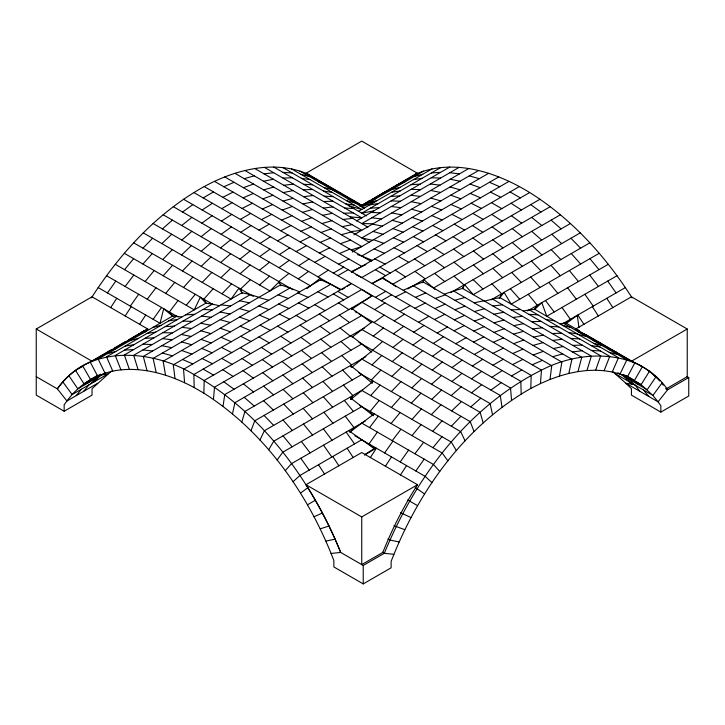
<?xml version="1.0" encoding="UTF-8"?>
<svg xmlns="http://www.w3.org/2000/svg" width="725" height="725" viewBox="0 0 725 725"><rect width="100%" height="100%" fill="white"/><g stroke="black" fill="none" stroke-linecap="round" stroke-linejoin="round"><path stroke-width="1.09" d="M331.08 553.456C305.143 489.583 262.622 430.433 203.843 393.14L204.196 380.462L361.766 289.483L372.106 296.181M382.483 552.223L384.341 553.302L393.947 554.317C421.316 487.209 466.909 424.623 530.818 388.428L531.171 375.351L204.196 186.57C157.334 212.525 120.078 253.134 91.413 297.884M530.818 388.428L540.442 383.579L541.493 370.14C581.649 348.942 639.785 348.779 667.662 389.724L658.064 401.831L660.847 405.665L660.847 412.108L688.75 396.004L688.75 377.553L686.865 376.465M213.458 399.384L214.509 387.168L370.176 297.295M540.442 383.579L550.003 379.447L551.743 365.717L413.259 285.759L403.209 290.299M223.019 406.299L224.768 394.581L361.775 315.484L371.363 322.743M550.003 379.447L559.464 376.067L561.902 362.083L423.11 281.952L413.259 285.759M232.489 413.848L234.918 402.683L364.584 327.818M559.464 376.067L568.799 373.447L571.916 359.274L453.596 290.961L444.325 294.205M568.799 373.447L577.97 371.59L581.749 357.289L462.496 288.441L453.596 290.961M241.824 422.013L244.932 411.428L361.775 343.976L371.708 352.123M463.094 288.115L464.027 284.943L454.013 276.189M577.97 371.59L586.933 370.511L591.364 356.129L492.483 299.044L484.517 301.147M422.874 282.678L423.844 279.642L435.145 289.511M586.933 370.511L595.651 370.212L600.717 355.812L499.933 297.622L492.483 299.044M250.986 430.741L254.765 420.799L365.862 356.655M350.827 366.886L351.58 364.902L341.747 355.54M595.651 370.212L604.097 370.702L609.779 356.328L529.313 309.874L523.196 311.052M393.92 554.299L391.128 561.358L391.128 567.802L363.225 583.906L333.844 566.941L333.844 560.498L331.053 553.447L340.687 552.441L363.225 565.455L384.313 553.284C415.235 478.038 467.353 407.097 541.493 370.14L382.41 278.291L372.106 283.511L529.685 192.533C571.699 218.751 605.611 256.387 632.127 297.884M604.097 370.702L612.235 371.961L618.507 357.688L534.769 309.339L529.313 309.874M259.949 440.012L264.38 430.741L361.775 374.508L372.161 383.172M499.362 298.428L501.573 293.797L491.958 283.856M612.235 371.961L620.029 374L626.871 359.872L563.506 323.287L559.854 323.821M620.029 374L627.46 376.801L634.837 362.881L586.045 334.705M462.432 288.559L464.58 284.626L473.262 294.649L580.263 232.87M268.667 449.781L273.733 441.217L362.446 390.005M350.574 399.366L352.821 395.56L343.469 385.075M110.626 307.69L116.752 298.301M125.108 316.046L131.234 306.657M139.581 324.401L145.707 315.013M370.303 457.611L376.429 448.222M385.356 466.302L391.482 456.913M400.408 474.993L406.535 465.604M107.454 292.927L115.819 281.083M130.31 306.122L138.674 294.278M153.156 319.317L161.521 307.472M377.372 432.091L369.007 443.936L373.565 448.086M384.612 452.944L392.977 441.099M400.227 461.961L408.592 450.116M415.833 470.969L424.197 459.124M277.113 460.013L282.795 452.201L361.775 406.607L372.913 415.47M534.144 309.611L537.298 305.27L528.235 294.287M662.124 382.845L652.899 395.424L658.064 401.831L625.856 383.244L612.942 371.789M125.117 286.457L133.853 275.02M147.229 299.217L155.957 287.78M178.069 300.549L169.342 311.986L173.52 316.671M369.56 427.578L378.287 416.141M392.234 440.664L400.961 429.236M414.899 453.759L423.636 442.322M499.262 298.492L504.083 292.347L511.198 304.128L599.231 253.297M305.968 484.735L361.748 516.934L417.518 484.735L361.748 452.536L305.968 484.735A232.807 134.415 60 0 1 340.678 552.441C311.324 480.439 262.414 413.313 193.856 374.49C152.205 349.169 88.06 344.121 57.366 388.863L66.963 400.97L64.153 404.795L64.153 411.238L92.048 395.125L92.048 388.682L111.478 371.091M76.261 395.605L81.436 389.198M83.701 391.31L88.876 384.903M124.555 269.646L133.608 258.671M145.118 281.517L154.171 270.543M165.681 293.398L174.743 282.415M186.243 305.27L195.306 294.287M379.193 400.454L370.131 411.428L373.284 415.769M391.065 423.518L400.118 412.534M411.999 435.607L421.053 424.623M432.934 447.688L441.987 436.713M285.251 470.679L291.522 463.638L365.291 421.044M349.803 432.272L353.981 427.578L345.254 416.141M142.907 264.036L152.268 253.551M163.216 275.763L172.568 265.278M183.516 287.481L192.877 276.995M213.177 288.722L203.825 299.208L206.072 303.005M370.72 395.56L380.072 385.075M391.373 407.486L400.735 397.001M412.036 419.413L421.388 408.927M432.689 431.339L442.042 420.862M142.97 248.186L152.576 238.244M162.717 259.586L172.333 249.645M182.464 270.987L192.08 261.045M202.221 282.397L211.827 272.455M221.968 293.797L231.583 283.856M380.942 370.085L371.327 380.027L372.659 382.809M391.328 391.582L400.943 381.64M411.338 403.127L420.953 393.186M431.339 414.682L440.954 404.731M451.349 426.228L460.955 416.286M90.734 383.824L96.398 378.097M94.051 381.903L99.715 376.175M161.874 243.609L171.707 234.248M181.549 254.964L191.382 245.603M201.215 266.32L211.047 256.958M220.889 277.684L230.722 268.313M250.388 279.669L240.555 289.039L242.068 293.009M371.961 364.902L381.794 355.54M391.881 376.402L401.713 367.04M411.809 387.911L421.642 378.541M431.737 399.412L441.57 390.05M451.657 410.912L461.49 401.55M534.488 309.611L541.811 302.66L546.777 316.272L617.02 275.718M293.054 481.717L299.887 475.482L361.766 439.758L374.843 449.011M565.826 323.468L570.385 319.317L562.02 307.472M162.409 228.873L172.423 220.128M181.83 240.093L191.844 231.338M201.251 251.303L211.265 242.558M220.672 262.513L230.686 253.768M240.093 273.733L250.107 264.978M259.514 284.943L269.528 276.189M372.614 350.238L382.628 341.484M392.252 361.576L402.266 352.821M411.882 372.913L421.896 364.158M431.52 384.25L441.534 375.496M451.158 395.587L461.173 386.833M470.788 406.915L480.802 398.17M307.001 288.514L320.332 278.219L320.803 280.43M351.634 367.466L372.75 350.32M351 399.23L373.366 381.205M87.1 383.462L93.244 378.441M181.721 225.493L191.88 217.4M201.133 236.703L211.292 228.602M220.545 247.914L230.704 239.812M239.957 259.115L250.116 251.022M259.369 270.325L269.528 262.223M288.94 273.434L278.781 281.536L279.225 283.566M373.284 336.092L383.443 327.999M392.932 347.438L403.082 339.336M412.57 358.775L422.729 350.683M432.218 370.122L442.368 362.02M451.865 381.459L462.015 373.357M471.504 392.805L481.663 384.703M103.322 374.58L105.533 372.822M352.069 337.161L372.36 321.601M350.175 431.864L374.263 413.821M565.409 324.048L577.281 315.33L578.976 327.555M300.476 493.1L307.853 487.689M182.582 212.026L192.832 204.613M201.867 223.164L212.117 215.742M221.152 234.302L231.411 226.88M240.437 245.431L250.696 238.017M259.722 256.568L269.981 249.146M279.007 267.697L289.266 260.284M298.292 278.835L308.551 271.413M373.973 322.525L384.232 315.112M393.476 333.79L403.725 326.368M412.969 345.046L423.228 337.623M432.462 356.301L442.721 348.879M451.965 367.557L462.224 360.144M471.458 378.812L481.717 371.399M490.961 390.068L501.22 382.655M351.389 309.493L372.152 295.474M342.073 289.619L344.882 287.789M346.749 286.565L351.435 283.511L193.856 374.49L194.2 387.576L203.843 393.14M202.139 209.978L212.452 203.272M221.442 221.125L231.764 214.419M240.754 232.281L251.077 225.575M260.067 243.428L270.38 236.722M279.37 254.575L289.692 247.868M298.682 265.722L309.004 259.015M317.994 276.868L328.307 270.162M374.671 309.593L384.984 302.887M394.21 320.876L404.532 314.17M413.748 332.159L424.071 325.452M433.296 343.442L443.609 336.735M452.835 354.724L463.148 348.018M472.374 365.998L482.696 359.292M491.912 377.281L502.235 370.575M364.521 454.792L375.541 447.706M203.154 197.907L213.494 191.935M221.75 208.646L232.091 202.674M64.153 411.238L36.25 395.125L36.25 329.014L92.021 296.815L147.791 329.014L92.021 361.213A232.807 134.415 60 0 0 57.338 388.854L36.25 376.683M305.968 173.293L361.748 141.094L417.518 173.293L361.748 205.492L305.968 173.293A232.807 134.415 -60 0 1 309.022 174.616M240.356 219.385L250.696 213.413M258.952 230.124L269.292 224.152M277.557 240.863L287.888 234.891M78.363 368.844L82.423 366.497M91.123 361.485L111.124 349.93M114.532 347.964L125.679 341.529M128.588 339.853L144.103 330.89L146.26 331.234M359.944 206.281L367.439 201.949M370.294 200.299L368.382 201.405L376.347 198.396M372.206 199.203L415.688 174.1C453.56 157.968 496.426 172.088 529.685 192.533M423.654 171.091L361.766 206.815L374.843 201.913M181.73 317.088L176.764 316.272L106.521 356.827L112.792 371.109C140.84 365.554 169.578 374.345 194.2 387.576M358.304 211.464L432.018 168.907M440.746 167.547L361.766 213.141L373.774 210.93M296.153 251.593L306.494 245.63M219.458 305.742L212.343 304.128L124.31 354.951L129.376 369.36M356.392 220.962L449.808 167.031M97.984 375.215C85.967 381.495 74.892 389.842 66.963 400.97L97.657 383.253M100.585 374.2L83.946 383.806L75.572 370.448M459.161 167.348L361.775 223.572L373.031 223.78M105.406 372.895L77.802 388.836L68.984 375.84M258.961 297.304L250.279 294.649L143.278 356.428L147.057 370.738M353.927 234.809L468.776 168.508M314.75 262.332L325.09 256.369M478.609 170.493L361.775 237.945L372.532 240.328M299.697 291.867L289.973 287.997L163.125 361.231L165.554 375.215M352.278 252.019L488.623 173.311M357.588 254.656L361.775 256.034L498.773 176.936M333.355 273.071L343.686 267.108M337.85 275.672L348.181 269.7M341.049 289.502L330.799 284.263L183.534 369.279L184.585 382.718M351.435 272.346L509.032 181.359M519.345 186.57L361.766 277.548L356.129 274.712M382.492 277.521L392.742 284.263L540.007 199.239M375.369 297.332L385.709 291.368M381.332 300.775L391.672 294.812M407.74 288.94L550.257 206.661M433.568 287.997L560.416 214.763M399.937 311.514L410.278 305.551M450.651 292.664L570.43 223.508M418.533 322.253L428.874 316.29M491.061 299.869L589.878 242.821M437.139 332.993L447.47 327.02M455.735 343.732L466.075 337.759M527.51 310.916L608.293 264.281M474.331 354.471L484.672 348.498M562.636 323.785L625.385 287.562M492.937 365.21L503.277 359.237M659.723 380.987A232.807 134.415 -60 0 0 631.466 361.213L575.695 329.014L631.466 296.815L687.237 329.014L687.237 376.674L666.157 388.854M364.494 454.992L373.901 449.554M511.533 375.949L521.873 369.977M307.509 504.772L315.393 500.214M631.466 361.213L687.237 329.014M688.75 377.553L667.662 389.724L665.804 388.654M140.578 332.693L147.791 329.014M112.792 371.109L104.998 373.139L90.543 379.51L82.65 365.835M204.196 186.57C235.235 169.704 273.968 159.5 307.853 174.1L358.893 203.562M222.792 197.309L233.106 192.098M242.105 208.456L252.418 203.245M261.408 219.602L271.73 214.392M280.72 230.749L291.042 225.538M300.032 241.896L310.345 236.694M319.335 253.043L329.657 247.841M338.647 264.199L348.97 258.988M395.415 296.969L405.737 291.767M414.945 308.243L425.258 303.041M434.474 319.517L444.788 314.306M453.995 330.79L464.317 325.579M473.525 342.064L483.838 336.853M493.045 353.338L503.368 348.127M512.575 364.612L522.888 359.401M351.389 271.549L365.926 264.634M314.106 516.689L322.471 513.001M223.808 186.733L234.066 182.301M243.093 197.862L253.351 193.439M262.377 208.999L272.636 204.568M281.663 220.128L291.921 215.706M300.947 231.266L311.206 226.843M320.233 242.404L330.491 237.972M339.517 253.532L349.776 249.11M415.407 297.35L425.666 292.927M434.873 308.587L445.132 304.156M454.339 319.825L464.598 315.393M473.797 331.062L484.055 326.631M493.263 342.3L503.522 337.868M512.729 353.537L522.988 349.106M532.186 364.775L542.445 360.343M397.083 184.839L405.048 181.83M382.728 193.122L390.702 190.113M138.493 334.334L145.462 331.697M123.141 342.998L131.107 339.989M108.786 351.281L116.752 348.272M243.364 187.675L253.523 184.041M262.776 198.877L272.935 195.252M282.188 210.087L292.347 206.462M301.6 221.297L311.759 217.663M321.012 232.498L331.171 228.873M340.424 243.709L350.583 240.084M435.254 298.455L445.404 294.83M454.829 309.756L464.988 306.131M474.413 321.066L484.563 317.441M493.988 332.367L504.147 328.742M513.572 343.668L523.722 340.043M533.147 354.978L543.306 351.353M351.181 249.917L361.775 246.545L234.918 173.311M320.251 528.815L329.068 525.997M244.225 178.676L254.239 175.867M263.646 189.887L273.66 187.077M283.067 201.106L293.081 198.288M302.488 212.316L312.502 209.498M321.909 223.527L331.923 220.717M341.33 234.737L351.344 231.927M454.847 300.277L464.852 297.468M474.395 311.569L484.409 308.75M493.942 322.852L503.957 320.042M513.499 334.143L523.513 331.325M533.047 345.426L543.061 342.617M552.604 356.718L562.618 353.909M414.347 176.456L422.711 174.272M391.681 189.551L400.046 187.358M369.007 202.637L377.372 200.453M152.803 327.464L161.167 325.28M130.128 340.551L138.493 338.367M107.454 353.646L115.819 351.453M325.915 541.086L335.14 539.164M263.538 181.232L273.37 179.247M283.203 192.587L293.036 190.602M302.878 203.942L312.711 201.958M322.543 215.298L332.376 213.313M342.209 226.653L352.042 224.668M474.087 302.796L483.919 300.803M493.897 314.233L503.73 312.239M513.699 325.661L523.532 323.676M533.509 337.098L543.342 335.113M553.32 348.535L563.153 346.55M413.413 179.646L422.149 178.287M391.554 192.27L400.282 190.911M369.687 204.885L378.414 203.535M168.852 320.84L177.58 319.48M146.985 333.464L155.712 332.104M125.117 346.088L133.853 344.728M102.189 374.752L107.989 373.864L72.128 394.563L62.903 381.993M264.072 173.873L273.678 172.722M283.819 185.274L293.435 184.123M303.567 196.683L313.182 195.523M323.323 208.084L332.929 206.924M343.07 219.485L352.685 218.334M350.791 231.61L361.775 230.278L254.765 168.508M492.891 305.986L502.507 304.826M512.783 317.468L522.399 316.308M532.676 328.951L542.282 327.791M552.559 340.433L562.174 339.282M572.451 351.915L582.057 350.764M431.447 172.922L440.501 172.396M411.093 184.667L420.156 184.15M390.739 196.421L399.801 195.895M370.393 208.166L379.447 207.649M185.609 314.849L194.663 314.333M165.255 326.603L174.317 326.087M144.9 338.348L153.963 337.832M124.555 350.103L133.608 349.586M282.977 178.087L292.338 177.77M303.286 189.805L312.638 189.488M323.586 201.532L332.947 201.215M343.895 213.259L353.247 212.933M511.179 309.838L520.532 309.512M531.706 321.683L541.058 321.365M552.232 333.536L561.585 333.219M572.759 345.39L582.112 345.073M563.506 323.287L566.361 323.341L579.483 330.917M431.203 177.77L440.564 178.087M411.175 189.334L420.527 189.651M391.138 200.898L400.49 201.224M371.109 212.47L380.462 212.788M203.009 309.512L212.362 309.838M182.981 321.084L192.333 321.402M162.944 332.648L172.296 332.965M142.907 344.212L152.268 344.529M176.764 316.272L172.532 316.073L98.156 359.011L104.998 373.139M283.031 172.396L292.093 172.922M303.603 184.268L312.656 184.793M324.166 196.149L333.228 196.665M344.728 208.021L353.791 208.537M528.878 314.333L537.932 314.849M549.722 326.368L558.785 326.884M570.566 338.403L579.628 338.919M591.419 350.438L600.472 350.963M350.175 216.884L361.766 217.853L273.733 167.031M449.862 172.722L459.469 173.873M430.342 183.987L439.957 185.147M410.83 195.252L420.437 196.412M391.31 206.525L400.925 207.676M371.789 217.79L381.404 218.95M221.034 304.826L230.65 305.986M201.514 316.1L211.129 317.251M182.002 327.365L191.608 328.525M162.482 338.638L172.097 339.789M142.97 349.903L152.576 351.054M212.343 304.128L205.818 303.177L115.248 355.468L120.93 369.841M301.392 178.287L310.128 179.646M323.504 191.056L332.231 192.406M345.617 203.816L354.344 205.175M545.961 319.48L554.688 320.84M568.563 332.539L577.299 333.89M591.174 345.589L599.901 346.949M450.171 179.247L460.003 181.232M430.741 190.467L440.573 192.451M411.302 201.686L421.134 203.671M391.862 212.905L401.695 214.899M372.433 224.125L382.265 226.118M239.622 300.803L249.454 302.796M220.183 312.022L230.015 314.016M200.752 323.25L210.585 325.235M181.313 334.47L191.146 336.454M161.874 345.689L171.707 347.674M399.112 541.938L389.887 540.025L387.929 538.893M250.279 294.649L242.041 292.701L133.663 355.268L138.094 369.659M300.83 174.272L309.194 176.456M323.676 187.467L332.041 189.651M346.523 200.662L354.888 202.846M562.373 325.28L570.738 327.464M577.988 334.288L586.353 336.472M593.594 343.306L601.958 345.49M609.208 352.314L617.573 354.498M469.302 175.867L479.316 178.676M450.053 186.977L460.067 189.796M430.795 198.097L440.809 200.907M411.537 209.217L421.551 212.026M392.288 220.328L402.303 223.146M373.031 231.447L383.045 234.257M258.689 297.468L268.703 300.277M239.431 308.578L249.445 311.397M220.173 319.698L230.188 322.507M200.925 330.817L210.93 333.627M181.667 341.928L191.681 344.747M162.409 353.048L172.423 355.857M349.278 205.927L361.766 209.462L291.522 168.907M404.777 529.667L394.001 525.725M289.973 287.997L280.53 284.853L153.111 358.413L156.219 372.587M470.017 184.041L480.177 187.675M450.742 195.179L460.892 198.804M431.457 206.308L441.607 209.933M412.172 217.446L422.331 221.071M392.896 228.574L403.046 232.199M373.611 239.703L383.77 243.337M278.137 294.83L288.287 298.455M258.852 305.959L269.011 309.593M239.567 317.097L249.726 320.722M220.291 328.226L230.441 331.851M201.006 339.363L211.165 342.988M181.721 350.492L191.88 354.117M318.493 181.83L326.458 184.839M332.965 190.186L340.931 193.194M347.447 198.541L355.413 201.55M578.079 331.697L585.048 334.334M593.177 340.415L601.143 343.423M608.266 349.133L616.241 352.142M361.775 256.034L372.233 260.338M489.475 182.301L499.733 186.733M470.262 193.394L480.512 197.825M451.041 204.495L461.299 208.918M431.828 215.588L442.087 220.01M412.616 226.68L422.865 231.103M393.394 237.773L403.653 242.195M374.182 248.865L384.44 253.297M297.875 292.927L308.125 297.35M278.654 304.02L288.913 308.442M259.441 315.112L269.7 319.535M240.229 326.205L250.478 330.627M221.007 337.297L231.266 341.729M201.795 348.39L212.053 352.821M182.582 359.491L192.832 363.914M410.921 517.55L400.599 512.729M330.799 284.263L320.658 279.768L173.284 364.856L175.024 378.595M348 198.868L361.766 205.22M490.435 192.098L500.748 197.309M471.15 203.227L481.472 208.438M451.874 214.355L462.197 219.566M432.598 225.484L442.912 230.695M413.322 236.622L423.636 241.824M394.038 247.751L404.36 252.953M627.46 376.801L641.081 384.667L652.899 395.424L615.552 373.864M374.762 258.879L385.084 264.09M317.804 291.767L328.126 296.969M298.528 302.896L308.841 308.098M279.252 314.025L289.565 319.227M259.967 325.153L270.289 330.364M240.691 336.282L251.013 341.493M221.415 347.411L231.728 352.622M202.139 358.54L212.452 363.751M575.695 329.014L579.302 330.854M510.047 191.935L520.387 197.907M491.45 202.674L501.791 208.646M472.845 213.413L483.185 219.385M454.249 224.152L464.589 230.124M435.653 234.891L445.984 240.863M639.441 365.001L642.377 366.696L634.484 380.362L626.654 375.84M647.498 370.176L649.455 371.309L641.081 384.667L623.301 374.399M299.887 171.091L364.575 208.438M654.086 375.568L656.043 376.701L647.226 389.688L617.945 372.786M282.795 167.547L366.515 215.887M417.047 245.63L427.388 251.593M264.38 167.348L367.974 227.161M398.451 256.369L408.791 262.332M244.932 170.493L369.496 242.404M660.847 412.108L631.439 395.125L631.439 388.682L625.856 383.244L634.846 384.658L639.84 391.31M224.768 176.936L371.173 261.462M379.855 267.108L390.186 273.071M375.36 269.7L385.691 275.672M214.509 181.359L361.766 266.383M193.856 192.533L520.831 381.314L521.184 393.992M183.534 199.239L340.17 289.674M361.766 302.144L510.518 388.02L511.569 400.245M337.823 291.368L348.154 297.341M333.355 293.951L343.686 299.923M173.284 206.661L310.282 285.759M355.15 311.668L357.035 312.747M358.92 313.834L500.259 395.442L502.008 407.16M163.125 214.763L292.9 289.683M361.775 329.449L490.1 403.535L492.538 414.709M314.75 304.69L325.09 310.663M153.111 223.508L269.945 290.961L279.216 281.78L280.938 285.786M358.975 342.363L480.086 412.289L483.203 422.865M296.153 315.429L306.494 321.402M143.278 232.87L253.233 296.353M361.775 359.02L470.262 421.651L474.041 431.593M133.663 242.821L231.058 299.044L239.023 288.151L242.585 293.534M358.612 372.686L460.647 431.593L465.078 440.863M277.548 326.168L287.888 332.132M124.31 253.297L213.241 304.645M361.766 390.394L451.294 442.078L456.36 450.633M258.952 336.907L269.292 342.871M115.248 264.281L194.227 309.874L200.345 297.196L206.181 303.567M359.673 405.393L442.232 453.062L447.914 460.873M240.356 347.647L250.696 353.61M106.521 275.718L178.087 317.033M361.766 423.083L433.505 464.498L439.776 471.531M221.75 358.386L232.091 364.349M98.156 287.562L160.035 323.287L163.687 308.723L172.922 316.399M354.915 435.798L425.14 476.343L431.973 482.578M143.577 330.591L145.517 331.706M415.208 487.418L424.551 493.952M203.154 369.125L213.494 375.088M407.677 499.942L417.518 505.624M36.25 329.014L92.021 361.213M511.089 203.272L521.402 209.978M491.777 214.419L502.099 221.125M472.464 225.575L482.787 232.281M453.161 236.722L463.474 243.428M433.849 247.868L444.171 254.575M414.537 259.015L424.859 265.722M395.234 270.162L405.547 276.868M338.557 302.887L348.87 309.593M319.263 314.025L329.576 320.731M299.969 325.163L310.282 331.869M280.675 336.3L290.988 343.007M261.381 347.438L271.694 354.144M242.087 358.585L252.4 365.291M222.792 369.723L233.106 376.429M351.308 308.188L361.775 315.484M348.698 430.632L361.766 439.758M530.709 204.613L540.959 212.026M511.415 215.742L521.674 223.164M492.13 226.88L502.389 234.302M472.845 238.017L483.104 245.431M453.56 249.146L463.819 256.568M434.275 260.284L444.534 267.697M414.99 271.413L425.249 278.835M339.309 315.112L349.568 322.525M320.06 326.223L330.319 333.645M300.812 337.343L311.07 344.756M281.563 348.453L291.822 355.875M262.314 359.564L272.564 366.986M243.056 370.683L253.315 378.097M223.808 381.794L234.066 389.216M392.742 284.263L396.122 286.756M351.009 335.657L361.775 343.976M349.767 397.327L361.775 406.607M531.661 217.4L541.82 225.502M512.249 228.602L522.408 236.703M492.837 239.812L502.996 247.914M473.425 251.022L483.584 259.115M454.013 262.223L464.172 270.325M434.601 273.434L444.76 281.536M340.097 327.999L350.257 336.092M320.749 339.164L330.908 347.266M301.41 350.338L311.56 358.431M282.061 361.503L292.211 369.605M262.713 372.677L272.872 380.77M243.364 383.842L253.523 391.944M350.51 365.518L361.775 374.508M631.783 379.293L637.928 384.322M551.118 220.128L561.132 228.873M531.697 231.338L541.711 240.093M512.276 242.558L522.29 251.303M492.855 253.768L502.869 262.513M473.434 264.978L483.448 273.733M340.913 341.484L350.927 350.238M321.574 352.649L331.588 361.403M302.234 363.814L312.248 372.568M282.895 374.979L292.909 383.733M263.565 386.144L273.57 394.898M244.225 397.309L254.239 406.063M628.765 381.486L631.883 384.322M551.834 234.248L561.667 243.609M532.159 245.603L541.992 254.964M512.493 256.958L522.326 266.32M492.819 268.313L502.652 277.684M473.153 279.669L482.986 289.039M322.199 366.823L332.032 376.193M302.642 378.115L312.475 387.476M283.085 389.407L292.918 398.768M263.538 400.689L273.37 410.06M628.629 378.948L634.293 384.685M623.817 376.175L629.49 381.903M570.965 238.244L580.58 248.186M551.208 249.645L560.824 259.586M531.461 261.045L541.077 270.996M511.714 272.455L521.32 282.397M342.599 370.085L352.214 380.027M322.969 381.423L332.585 391.364M303.331 392.76L312.946 402.701M283.702 404.088L293.317 414.038M264.072 415.425L273.678 425.367M571.273 253.551L580.634 264.036M550.973 265.278L560.325 275.763M530.664 276.995L540.025 287.481M510.364 288.722L519.716 299.208M323.305 396.72L332.657 407.205M303.141 408.356L312.502 418.842M282.977 420.002L292.338 430.487M589.933 258.671L598.986 269.646M569.361 270.543L578.423 281.517M548.798 282.415L557.86 293.398M344.348 400.454L353.41 411.428M323.912 412.253L332.974 423.237M303.476 424.053L312.538 435.036M283.031 435.852L292.093 446.836M643.592 390.05L648.757 396.466M589.688 275.02L598.424 286.457M567.584 287.78L576.312 299.217M545.472 300.549L554.199 311.986M323.323 428.801L332.05 440.238M301.392 441.462L310.128 452.898M607.722 281.083L616.087 292.927M584.867 294.278L593.231 306.122M346.169 432.091L354.534 443.936M323.495 445.177L331.86 457.022M300.821 458.263L309.185 470.108M606.789 298.301L612.915 307.69M592.307 306.657L598.433 316.046M577.834 315.013L583.96 324.401M347.112 448.222L353.238 457.611M332.802 456.478L338.928 465.876M318.493 464.743L324.619 474.132M90.19 362.02L97.567 375.949M363.225 565.455L363.225 583.906M361.748 204.948L361.748 205.492M361.748 516.934L361.748 564.603L382.827 552.423A232.807 134.415 -60 0 1 417.5 484.744M414.464 174.625A232.807 134.415 60 0 1 417.518 173.293M662.143 383.733A232.807 134.415 -60 0 1 663.321 385.156"/></g></svg>
